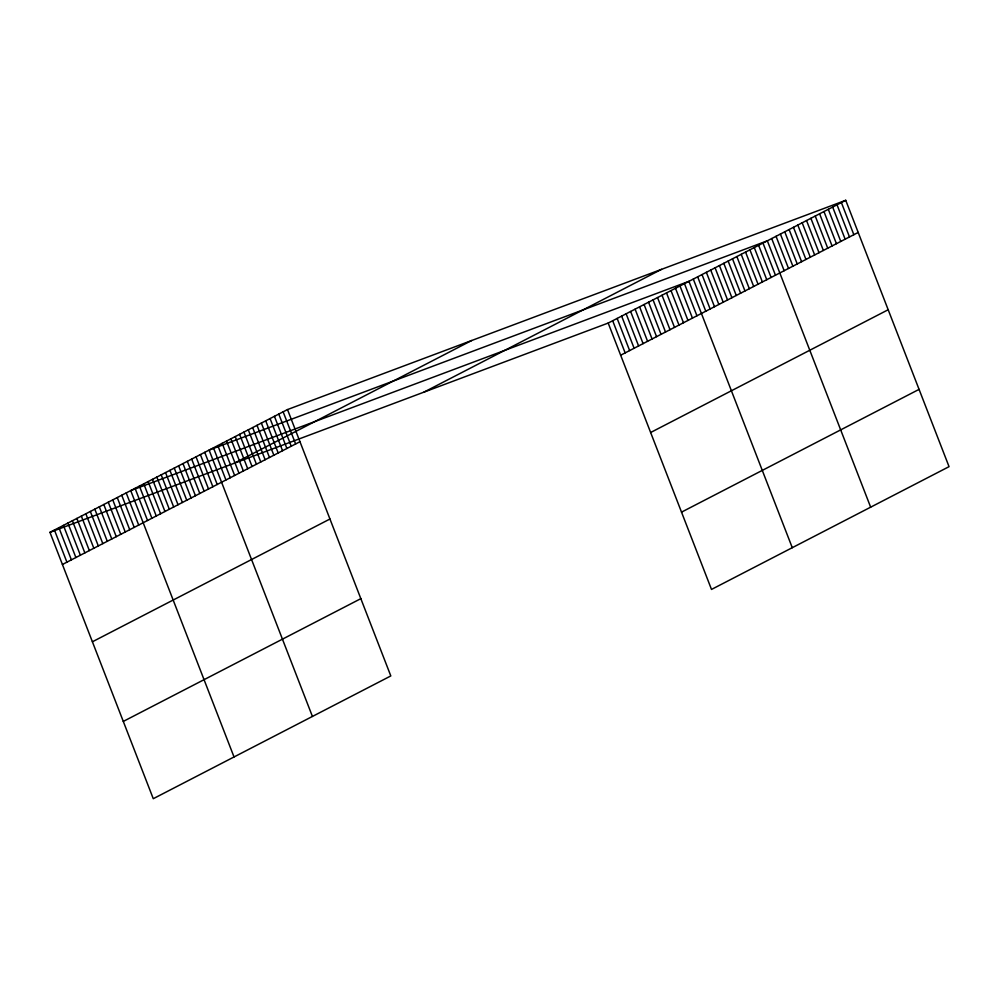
<?xml version="1.0" encoding="UTF-8"?>
<svg xmlns="http://www.w3.org/2000/svg" width="999" height="999" viewBox="0 0 999 999"><rect width="100%" height="100%" fill="white"/><g stroke="black" fill="none" stroke-linecap="round" stroke-linejoin="round"><path stroke-width="1.5" d="M287.5 409.565L390.809 675.936L153.272 798.701L49.95 532.342L287.5 409.565L845.728 200.3L949.05 466.658L711.5 589.435L608.191 323.064L845.728 200.3M234.166 463.274L471.715 340.509M62.425 564.485L299.962 441.72M423.963 392.12L661.513 269.355M620.654 355.219L858.203 232.442M92.395 641.783L329.945 519.018M650.636 432.505L888.186 309.74M123.289 721.415L360.839 598.651M681.518 512.137L919.068 389.373M49.95 532.342L608.191 323.064M841.383 202.547L853.845 234.703M837.025 204.795L849.487 236.95M832.666 207.043L845.142 239.198M828.308 209.303L840.783 241.446M823.963 211.551L836.425 243.694M819.605 213.798L832.067 245.954M815.246 216.046L827.721 248.202M810.888 218.306L823.363 250.449M806.543 220.554L819.005 252.697M802.185 222.802L814.647 254.957M797.826 225.05L810.301 257.205M793.468 227.31L805.943 259.453M789.123 229.558L801.585 261.701M784.764 231.805L797.227 263.961M780.406 234.053L792.881 266.209M776.048 236.301L788.523 268.456M771.703 238.561L784.165 270.704M870.653 507.18L767.344 240.809L209.103 450.087L312.425 716.445M762.986 243.057L775.461 275.212M758.628 245.304L771.103 277.46M754.282 247.565L766.745 279.708M749.924 249.812L762.387 281.968M745.566 252.06L758.041 284.216M741.208 254.308L753.683 286.463M736.862 256.568L749.325 288.711M732.504 258.816L744.967 290.971M728.146 261.064L740.621 293.219M723.788 263.311L736.263 295.467M719.442 265.572L731.905 297.714M715.084 267.819L727.547 299.962M710.726 270.067L723.201 302.222M706.368 272.315L718.843 304.47M702.022 274.575L714.485 306.718M697.664 276.823L710.127 308.966M693.306 279.071L705.781 311.226M792.269 547.689L688.948 281.318L130.719 490.596L234.028 756.967M684.465 283.641L696.94 315.796M679.982 285.964L692.444 318.107M675.486 288.274L687.961 320.429M671.003 290.597L683.478 322.752M666.52 292.919L678.983 325.062M662.025 295.229L674.5 327.385M657.542 297.552L670.017 329.707M653.059 299.875L665.521 332.03M648.563 302.197L661.038 334.34M644.08 304.508L656.555 336.663M639.597 306.83L652.06 338.986M635.102 309.153L647.577 341.296M630.619 311.463L643.094 343.619M626.136 313.786L638.598 345.941M621.653 316.109L634.115 348.251M617.157 318.431L629.632 350.574M612.674 320.741L625.149 352.897M283.142 411.825L295.617 443.968M278.783 414.073L291.258 446.216M274.438 416.321L286.9 448.476M270.08 418.569L282.542 450.724M265.722 420.829L278.197 452.972M261.363 423.077L273.838 455.219M257.018 425.324L269.48 457.48M252.66 427.572L265.122 459.727M248.301 429.832L260.776 461.975M243.943 432.08L256.418 464.223M239.598 434.328L252.06 466.483M235.24 436.575L247.702 468.731M230.881 438.836L243.356 470.979M226.523 441.083L238.998 473.226M222.178 443.331L234.64 475.487M217.819 445.579L230.282 477.734M213.461 447.827L225.936 479.982M204.758 452.335L217.22 484.49M200.399 454.582L212.862 486.738M196.041 456.83L208.516 488.986M191.683 459.09L204.158 491.233M187.337 461.338L199.8 493.494M182.979 463.586L195.442 495.741M178.621 465.834L191.096 497.989M174.263 468.094L186.738 500.237M169.917 470.342L182.38 502.485M165.559 472.589L178.022 504.745M161.201 474.837L173.676 506.993M156.843 477.097L169.318 509.24M152.497 479.345L164.96 511.488M148.139 481.593L160.602 513.748M143.781 483.841L156.256 515.996M139.423 486.101L151.898 518.244M135.077 488.349L147.54 520.491M126.224 492.919L138.699 525.062M121.741 495.229L134.216 527.385M117.258 497.552L129.72 529.707M112.762 499.875L125.237 532.017M108.279 502.197L120.754 534.34M103.796 504.507L116.259 536.663M99.313 506.83L111.776 538.985M94.818 509.153L107.293 541.296M90.335 511.463L102.81 543.618M85.852 513.786L98.314 545.941M81.356 516.108L93.831 548.251M76.873 518.419L89.348 550.574M72.39 520.741L84.853 552.897M67.895 523.064L80.37 555.207M63.412 525.387L75.887 557.529M58.929 527.697L71.391 559.852M54.433 530.019L66.908 562.175"/></g></svg>
